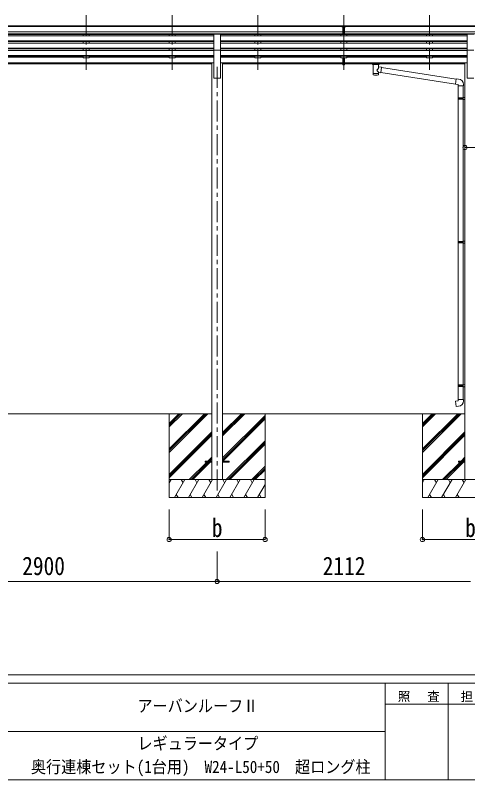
# Model space of a CAD drawing. Units: millimetres at full size, sheet at 1:35. Extents: x -9837 to 9837, y -6790 to 6790.
# Drawn here: x 68 to 3840, y -6790 to -412 of the extents above; entities that cross this region are included whole.
import ezdxf
from ezdxf.enums import TextEntityAlignment as Align

# ---------------------------------------------------------------- set-up
doc = ezdxf.new("R2010")
doc.units = ezdxf.units.MM
doc.header["$LTSCALE"] = 35
doc.header["$PDMODE"] = 32
doc.header["$PDSIZE"] = 35
doc.linetypes.add('CHAIN1', pattern=[8, 5, -1, 1, -1])
for name, color, linetype, lineweight in [('0-0_0', 7, 'Continuous', 9), ('0-1_本体', 5, 'CHAIN1', 9), ('0-3_ELV2', 4, 'Continuous', 9), ('0-6_OTH_LINE', 6, 'Continuous', 9), ('0-9_OUTLINE', 7, 'Continuous', 9), ('F-0_240', 7, 'Continuous', 9)]:
    doc.layers.add(name, color=color, linetype=linetype, lineweight=lineweight)
doc.styles.add('ＭＳ ゴシック', font='')
doc.styles.get('ＭＳ ゴシック').set_extended_font_data('MS Gothic')

msp = doc.modelspace()

# ---------------------------------------------------------------- linework, layer by layer
at = {"layer": '0-0_0'}
for p, q in [((-1104.26, -3736.01), (1705.34, -3736.01)), ((1350.54, -3736.01), (1350.54, -4436.01)), ((1350.54, -4030.18), (1644.72, -3736.01)), ((1350.54, -4044.32), (1658.86, -3736.01)), ((1350.54, -4058.47), (1673, -3736.01)), ((1350.54, -3846.34), (1460.87, -3736.01)), ((1350.54, -3832.19), (1446.73, -3736.01)), ((1350.54, -3818.05), (1432.58, -3736.01)), ((3817.34, -3736.01), (1795.74, -3736.01)), ((1795.74, -3921.64), (1981.37, -3736.01)), ((1795.74, -3907.49), (1967.23, -3736.01)), ((1795.74, -3893.35), (1953.08, -3736.01)), ((1795.74, -4105.48), (2150.54, -3750.69)), ((2150.54, -3736.01), (2150.54, -4436.01)), ((3462.54, -3736.01), (3462.54, -4436.01)), ((3462.54, -4030.18), (3756.72, -3736.01)), ((3462.54, -4044.32), (3770.86, -3736.01)), ((3462.54, -4058.47), (3785, -3736.01)), ((3462.54, -3846.34), (3572.87, -3736.01)), ((3462.54, -3832.19), (3558.73, -3736.01)), ((3462.54, -3818.05), (3544.58, -3736.01)), ((1795.74, -4119.62), (2150.54, -3764.83)), ((1798, -4131.51), (2150.54, -3778.97)), ((1350.54, -4242.31), (1705.34, -3887.52)), ((3462.54, -4242.31), (3817.34, -3887.52)), ((1350.54, -4256.46), (1705.34, -3901.66)), ((1350.54, -4270.6), (1705.34, -3915.8)), ((3462.54, -4256.46), (3817.34, -3901.66)), ((3462.54, -4270.6), (3817.34, -3915.8)), ((1827.35, -4286.01), (2150.54, -3962.82)), ((1841.49, -4286.01), (2150.54, -3976.96)), ((1855.63, -4286.01), (2150.54, -3991.1)), ((1518.98, -4286.01), (1664.48, -4140.51)), ((1533.12, -4286.01), (1678.62, -4140.51)), ((1547.26, -4286.01), (1692.76, -4140.51)), ((1673.48, -4131.51), (1705.34, -4099.65)), ((1687.62, -4131.51), (1705.34, -4113.79)), ((1701.76, -4131.51), (1705.34, -4127.93)), ((3630.98, -4286.01), (3776.48, -4140.51)), ((3645.12, -4286.01), (3790.62, -4140.51)), ((3659.26, -4286.01), (3804.76, -4140.51)), ((3785.48, -4131.51), (3817.34, -4099.65)), ((3799.62, -4131.51), (3817.34, -4113.79)), ((3813.76, -4131.51), (3817.34, -4127.93)), ((2039.48, -4286.01), (2150.54, -4174.95)), ((2053.62, -4286.01), (2150.54, -4189.09)), ((2067.76, -4286.01), (2150.54, -4203.23)), ((2150.54, -4286.01), (1350.54, -4286.01)), ((1350.54, -4313.51), (1366.42, -4286.01)), ((1395.28, -4436.01), (1481.89, -4286.01)), ((1466.89, -4311.99), (1451.89, -4286)), ((1510.75, -4436), (1597.36, -4286.01)), ((1582.36, -4311.99), (1567.35, -4286.01)), ((1626.22, -4436.01), (1712.83, -4286.01)), ((1697.83, -4311.99), (1682.82, -4286.01)), ((1741.69, -4436.01), (1828.3, -4286.01)), ((1813.3, -4311.99), (1798.3, -4286)), ((1857.16, -4436.01), (1943.77, -4286.01)), ((1928.77, -4311.99), (1913.77, -4286.01)), ((1972.63, -4436.01), (2059.24, -4286.01)), ((2029.24, -4286.01), (2044.24, -4311.99)), ((2088.1, -4436.01), (2150.54, -4327.87)), ((2144.71, -4286.01), (2150.54, -4296.11)), ((4262.54, -4286.01), (3462.54, -4286.01)), ((3462.54, -4313.51), (3478.42, -4286.01)), ((3507.28, -4436.01), (3593.89, -4286.01)), ((3578.89, -4311.99), (3563.89, -4286)), ((3622.75, -4436), (3709.36, -4286.01)), ((3694.36, -4311.99), (3679.35, -4286.01)), ((3738.22, -4436.01), (3824.83, -4286.01)), ((3809.83, -4311.99), (3794.82, -4286.01)), ((1350.54, -4436.01), (2150.54, -4436.01)), ((1410.28, -4410.03), (1425.28, -4436.01)), ((1525.75, -4410.03), (1540.75, -4436)), ((1641.22, -4410.02), (1656.22, -4436.01)), ((1756.69, -4410.03), (1771.69, -4436.01)), ((1872.16, -4410.03), (1887.16, -4436.01)), ((1987.63, -4410.03), (2002.63, -4436.01)), ((2103.1, -4410.03), (2118.1, -4436.01)), ((3462.54, -4436.01), (4262.54, -4436.01)), ((3522.28, -4410.03), (3537.28, -4436.01)), ((3637.75, -4410.03), (3652.75, -4436)), ((3753.22, -4410.02), (3768.22, -4436.01))]:
    msp.add_line(p, q, dxfattribs=at)
at = {"layer": '0-1_本体'}
for p, q in [((658.54, -411.6), (658.54, -889.12)), ((1374.54, -411.6), (1374.54, -889.12)), ((2090.54, -411.6), (2090.54, -889.12)), ((2806.54, -411.6), (2806.54, -889.12)), ((3522.54, -411.6), (3522.54, -889.12)), ((1750.54, -842.44), (1750.54, -4386.01))]:
    msp.add_line(p, q, dxfattribs=at)
at = {"layer": '0-3_ELV2'}
for p, q in [((-2198.96, -500.73), (2790.04, -500.73)), ((-2198.96, -505.95), (2790.04, -505.95)), ((2790.04, -507.16), (2790.04, -499.32)), ((2790.04, -507.16), (2800.04, -507.16)), ((2806.54, -507.98), (2800.04, -507.58)), ((2800.04, -509.16), (2813.04, -509.16)), ((2813.04, -507.64), (2806.54, -507.96)), ((2813.04, -570.79), (2813.04, -505.51)), ((2823.04, -500.73), (7812.04, -500.73)), ((2823.04, -505.95), (7812.04, -505.95)), ((2800.04, -549.48), (-2198.96, -549.48)), ((2800.04, -567.33), (-2198.96, -567.33)), ((1723.04, -570.58), (-1121.96, -570.58)), ((633.54, -570.58), (633.54, -583.09)), ((683.54, -570.58), (683.54, -582.99)), ((1349.54, -570.58), (1349.54, -583.09)), ((1399.54, -570.58), (1399.54, -582.99)), ((1723.04, -701.55), (1723.04, -569.76)), ((1723.04, -569.76), (1778.04, -569.76)), ((1778.04, -701.55), (1778.04, -569.76)), ((1778.04, -570.58), (2800.04, -570.58)), ((2065.54, -570.58), (2065.54, -583.09)), ((2115.54, -570.58), (2115.54, -582.99)), ((2781.54, -570.58), (2781.54, -583.09)), ((2800.04, -550.68), (2806.54, -550.84)), ((2800.04, -569.72), (2806.54, -570.12)), ((2806.54, -550.84), (2813.04, -550.68)), ((2806.54, -570.12), (2813.04, -569.72)), ((7812.04, -549.48), (2813.04, -549.48)), ((7812.04, -567.33), (2813.04, -567.33)), ((2813.04, -570.58), (3835.04, -570.58)), ((2831.54, -570.58), (2831.54, -582.99)), ((3497.54, -570.58), (3497.54, -583.09)), ((3547.54, -570.58), (3547.54, -582.99)), ((3835.04, -701.55), (3835.04, -569.76)), ((3835.04, -569.76), (3890.04, -569.76)), ((1723.04, -583.09), (-1121.96, -583.09)), ((1723.04, -624.96), (-1121.96, -624.96)), ((1723.04, -626.46), (-1121.96, -626.46)), ((1723.04, -630.78), (-1121.96, -630.78)), ((633.54, -630.78), (633.54, -643.63)), ((683.54, -630.78), (683.54, -643.63)), ((1349.54, -630.78), (1349.54, -643.63)), ((1399.54, -630.78), (1399.54, -643.63)), ((1778.04, -583.09), (3835.04, -583.09)), ((3835.04, -624.96), (1778.04, -624.96)), ((3835.04, -626.46), (1778.04, -626.46)), ((3835.04, -630.78), (1778.04, -630.78)), ((2065.54, -630.78), (2065.54, -643.63)), ((2115.54, -630.78), (2115.54, -643.63)), ((2781.54, -630.78), (2781.54, -643.63)), ((2806.54, -583.09), (2806.54, -630.78)), ((2831.54, -630.78), (2831.54, -643.63)), ((3497.54, -630.78), (3497.54, -643.63)), ((3547.54, -630.78), (3547.54, -643.63)), ((1723.04, -643.63), (-1121.96, -643.63)), ((1723.04, -685.51), (-1121.96, -685.51)), ((1723.04, -687.01), (-1121.96, -687.01)), ((1723.04, -691.32), (-1121.96, -691.32)), ((633.54, -691.32), (633.54, -704.08)), ((683.54, -691.32), (683.54, -704.18)), ((1349.54, -691.32), (1349.54, -704.08)), ((1399.54, -691.32), (1399.54, -704.18)), ((1723.04, -701.55), (1723.04, -936.01)), ((1723.04, -701.55), (1778.04, -701.55)), ((3835.04, -643.63), (1778.04, -643.63)), ((3835.04, -685.51), (1778.04, -685.51)), ((3835.04, -687.01), (1778.04, -687.01)), ((3835.04, -691.32), (1778.04, -691.32)), ((1778.04, -701.55), (1778.04, -936.01)), ((2065.54, -691.32), (2065.54, -704.08)), ((2115.54, -691.32), (2115.54, -704.18)), ((2781.54, -691.32), (2781.54, -704.08)), ((2806.54, -643.63), (2806.54, -691.32)), ((2831.54, -691.32), (2831.54, -704.18)), ((3497.54, -691.32), (3497.54, -704.08)), ((3547.54, -691.32), (3547.54, -704.18)), ((3835.04, -701.55), (3835.04, -936.01)), ((3835.04, -701.55), (3890.04, -701.55)), ((1723.04, -704.18), (-1121.96, -704.18)), ((1723.04, -746.06), (-1121.96, -746.06)), ((1723.04, -747.56), (-1121.96, -747.56)), ((1723.04, -751.87), (-1121.96, -751.87)), ((633.54, -760.42), (-32.46, -760.42)), ((633.54, -751.87), (633.54, -765.36)), ((683.54, -765.36), (633.54, -765.36)), ((683.54, -751.87), (683.54, -765.36)), ((1349.54, -760.42), (683.54, -760.42)), ((1349.54, -751.87), (1349.54, -765.36)), ((1399.54, -765.36), (1349.54, -765.36)), ((1399.54, -751.87), (1399.54, -765.36)), ((1723.04, -760.42), (1399.54, -760.42)), ((3835.04, -704.18), (1778.04, -704.18)), ((3835.04, -746.06), (1778.04, -746.06)), ((3835.04, -747.56), (1778.04, -747.56)), ((3835.04, -751.87), (1778.04, -751.87)), ((1778.04, -760.42), (2065.54, -760.42)), ((2065.54, -751.87), (2065.54, -765.36)), ((2115.54, -765.36), (2065.54, -765.36)), ((2115.54, -751.87), (2115.54, -765.36)), ((2781.54, -760.42), (2115.54, -760.42)), ((2781.54, -751.87), (2781.54, -765.36)), ((2831.54, -765.36), (2781.54, -765.36)), ((2800.04, -825.09), (2800.04, -765.36)), ((2806.54, -704.18), (2806.54, -751.87)), ((2813.04, -825.09), (2813.04, -765.36)), ((2831.54, -751.87), (2831.54, -765.36)), ((3497.54, -760.42), (2831.54, -760.42)), ((3497.54, -751.87), (3497.54, -765.36)), ((3547.54, -765.36), (3497.54, -765.36)), ((3547.54, -751.87), (3547.54, -765.36)), ((3547.54, -760.42), (3835.04, -760.42)), ((1705.34, -807.43), (-1104.26, -807.43)), ((1705.34, -808.83), (-1104.26, -808.83)), ((1705.34, -816.52), (-1104.26, -816.52)), ((1705.34, -807.01), (1705.34, -4286.01)), ((1705.34, -807.01), (1723.04, -807.01)), ((1795.74, -807.01), (1778.04, -807.01)), ((1795.74, -807.01), (1795.74, -4286.01)), ((2800.04, -807.43), (1795.74, -807.43)), ((2800.04, -808.83), (1795.74, -808.83)), ((2800.04, -816.52), (1795.74, -816.52)), ((2800.04, -802.85), (2813.04, -802.85)), ((2800.04, -808.25), (2813.04, -808.25)), ((2800.04, -824.02), (2806.54, -824.42)), ((2806.54, -824.42), (2813.04, -824.02)), ((3817.34, -807.43), (2813.04, -807.43)), ((3817.34, -808.83), (2813.04, -808.83)), ((3047.04, -816.52), (2813.04, -816.52)), ((3817.34, -816.52), (3101.04, -816.52)), ((3817.34, -807.01), (3817.34, -4286.01)), ((3817.34, -807.01), (3835.04, -807.01)), ((1723.04, -936.01), (1778.04, -936.01)), ((3835.04, -936.01), (3890.04, -936.01)), ((1650.54, -4131.51), (1650.54, -4140.51)), ((1650.54, -4131.51), (1705.34, -4131.51)), ((1650.54, -4140.51), (1705.34, -4140.51)), ((1795.74, -4131.51), (1850.54, -4131.51)), ((1795.74, -4140.51), (1850.54, -4140.51)), ((1850.54, -4131.51), (1850.54, -4140.51)), ((3762.54, -4131.51), (3762.54, -4140.51)), ((3762.54, -4131.51), (3817.34, -4131.51)), ((3762.54, -4140.51), (3817.34, -4140.51))]:
    msp.add_line(p, q, dxfattribs=at)
for points in [[(2790.04, -499.32), (2808.04, -499.16), (2823.04, -499.29)], [(2813.04, -570.79), (2806.54, -571.18), (2800.04, -570.79), (2800.04, -505.45)], [(2813.04, -507.12), (2823.04, -507.03), (2823.04, -499.29)], [(2813.04, -551.78), (2809.78, -551.86), (2806.54, -551.94), (2803.3, -551.86), (2800.04, -551.78)], [(2813.04, -825.09), (2806.54, -825.49), (2800.04, -825.09)]]:
    msp.add_lwpolyline(points, dxfattribs=at)
msp.add_ellipse((2831.11, -509.47), major_axis=(24.57, -1.51), ratio=0.121868, start_param=3.1422238, end_param=3.1491027, dxfattribs=at)
at = {"layer": '0-6_OTH_LINE'}
for p, q in [((3817.34, -1515.56), (3907.74, -1515.56)), ((1350.54, -4786.01), (1350.54, -4536.03)), ((2150.54, -4786.01), (2150.54, -4536.03)), ((3462.54, -4786.01), (3462.54, -4536.03)), ((1350.54, -4786.01), (2150.54, -4786.01)), ((3462.54, -4786.01), (4262.54, -4786.01)), ((1750.54, -5136.01), (1750.54, -4886.01)), ((-1149.46, -5136.01), (1750.54, -5136.01)), ((1750.54, -5136.01), (3862.54, -5136.01))]:
    msp.add_line(p, q, dxfattribs=at)
for p in [(3817.34, -1515.56), (1350.54, -4786.01), (2150.54, -4786.01), (3462.54, -4786.01), (1750.54, -5136.01)]:
    msp.add_point(p, dxfattribs=at)
at = {"layer": '0-9_OUTLINE'}
for p, q in [((3030.54, -809.61), (3030.54, -815.36)), ((3032.54, -808.94), (3115.54, -808.94)), ((3032.54, -811.12), (3115.54, -811.12)), ((3032.54, -816.03), (3047.04, -816.03)), ((3047.04, -821.67), (3047.04, -815.13)), ((3051.14, -822.59), (3051.12, -908.03)), ((3096.94, -841.34), (3096.94, -822.59)), ((3101.04, -821.67), (3101.04, -815.13)), ((3101.04, -816.03), (3115.54, -816.03)), ((3117.54, -809.61), (3117.54, -815.36)), ((3122.16, -845.24), (3096.93, -841.33)), ((3096.95, -908.03), (3096.93, -887.37)), ((3096.93, -887.68), (3115.13, -890.5)), ((3122.16, -845.24), (3115.13, -890.5)), ((3739.48, -985.58), (3115.4, -888.76)), ((3743.15, -943.65), (3121.84, -847.26)), ((3764.15, -943.61), (3743.31, -941.78)), ((3759.23, -999.35), (3805.23, -999.35)), ((3761.34, -999.35), (3761.34, -1100.07)), ((3803.34, -999.35), (3803.34, -1097.51)), ((3805.23, -999.35), (3805.23, -988.43)), ((3759.34, -1102.07), (3760.34, -1100.07)), ((3759.34, -1102.07), (3803.34, -1102.07)), ((3759.34, -1102.07), (3759.34, -1110.07)), ((3759.34, -1110.07), (3803.34, -1110.07)), ((3759.34, -1110.07), (3760.34, -1112.07)), ((3760.34, -1100.07), (3803.34, -1100.07)), ((3760.34, -1112.07), (3803.34, -1112.07)), ((3761.34, -1112.07), (3761.34, -2298.26)), ((3798.86, -1102.07), (3798.43, -1100.07)), ((3801.34, -1097.57), (3817.34, -1097.1)), ((3801.34, -1099.57), (3801.34, -1097.57)), ((3801.34, -1099.57), (3803.34, -1099.57)), ((3801.34, -1114.57), (3801.34, -1112.57)), ((3801.34, -1114.57), (3817.34, -1115.04)), ((3803.34, -1114.63), (3803.34, -2295.7)), ((3817.34, -1097.1), (3817.34, -1115.04)), ((3801.34, -2295.76), (3817.34, -2295.29)), ((3801.34, -2297.76), (3801.34, -2295.76)), ((3817.34, -2295.29), (3817.34, -2313.23)), ((3759.34, -2300.26), (3760.34, -2298.26)), ((3759.34, -2300.26), (3803.34, -2300.26)), ((3759.34, -2300.26), (3759.34, -2308.26)), ((3759.34, -2308.26), (3803.34, -2308.26)), ((3759.34, -2308.26), (3760.34, -2310.26)), ((3760.34, -2298.26), (3803.34, -2298.26)), ((3760.34, -2310.26), (3803.34, -2310.26)), ((3761.34, -2310.26), (3761.34, -3496.45)), ((3798.86, -2300.26), (3798.43, -2298.26)), ((3801.34, -2297.76), (3803.34, -2297.76)), ((3801.34, -2312.76), (3801.34, -2310.76)), ((3801.34, -2312.76), (3817.34, -2313.23)), ((3803.34, -2312.82), (3803.34, -3493.89)), ((3759.34, -3498.45), (3760.34, -3496.45)), ((3759.34, -3498.45), (3803.34, -3498.45)), ((3759.34, -3498.45), (3759.34, -3506.45)), ((3759.34, -3506.45), (3803.34, -3506.45)), ((3759.34, -3506.45), (3760.34, -3508.45)), ((3760.34, -3496.45), (3803.34, -3496.45)), ((3798.86, -3498.45), (3798.43, -3496.45)), ((3801.34, -3493.95), (3817.34, -3493.48)), ((3801.34, -3495.95), (3801.34, -3493.95)), ((3801.34, -3495.95), (3803.34, -3495.95)), ((3817.34, -3493.48), (3817.34, -3511.42)), ((3760.34, -3508.45), (3803.34, -3508.45)), ((3761.34, -3508.45), (3761.34, -3618.45)), ((3801.34, -3510.95), (3801.34, -3508.95)), ((3801.34, -3510.95), (3817.34, -3511.42)), ((3803.34, -3511.01), (3803.34, -3618.45)), ((3759.34, -3618.45), (3805.34, -3618.45)), ((3759.34, -3628.45), (3759.34, -3618.45)), ((3805.34, -3618.45), (3805.34, -3629.37))]:
    msp.add_line(p, q, dxfattribs=at)
for points in [[(3030.54, -809.61), (3030.58, -809.41), (3030.66, -809.27), (3030.76, -809.18), (3030.86, -809.12), (3030.98, -809.07), (3031.27, -809.01), (3031.76, -808.97), (3032.3, -808.94), (3032.54, -808.94)], [(3030.54, -815.36), (3030.58, -815.56), (3030.66, -815.7), (3030.76, -815.79), (3030.86, -815.85), (3030.98, -815.9), (3031.27, -815.96), (3031.76, -816.01), (3032.3, -816.03), (3032.54, -816.03)], [(3115.54, -808.94), (3115.89, -808.95), (3116.42, -808.97), (3116.87, -809.02), (3117.17, -809.1), (3117.34, -809.2), (3117.46, -809.34), (3117.53, -809.52), (3117.54, -809.61)], [(3115.54, -816.03), (3115.89, -816.02), (3116.42, -816), (3116.87, -815.95), (3117.17, -815.87), (3117.34, -815.77), (3117.46, -815.63), (3117.53, -815.45), (3117.54, -815.36)], [(3743.31, -941.78), (3739.3, -987.61), (3759.23, -989.35), (3759.23, -999.35)], [(3798.86, -1102.07), (3798.86, -1110.07), (3798.43, -1112.07)], [(3801.34, -1112.57), (3803.34, -1112.57), (3803.34, -1099.57)], [(3798.86, -2300.26), (3798.86, -2308.26), (3798.43, -2310.26)], [(3801.34, -2310.76), (3803.34, -2310.76), (3803.34, -2297.76)], [(3798.86, -3498.45), (3798.86, -3506.45), (3798.43, -3508.45)], [(3801.34, -3508.95), (3803.34, -3508.95), (3803.34, -3495.95)], [(3764.26, -3674.19), (3743.42, -3676.02), (3739.41, -3630.19), (3759.34, -3628.45)]]:
    msp.add_lwpolyline(points, dxfattribs=at)
for centre, start, end in [((3760.23, -988.43), 0, 85), ((3760.34, -3629.37), 275, 0)]:
    msp.add_arc(centre, 45, start, end, dxfattribs=at)
for centre, major_axis, ratio, start_param, end_param in [((3032.54, -811.34), (2, 0), 0.109601, 3.1415927, 4.712389), ((3074.04, -821.59), (27.06, 0), 0.069685, 3.1415927, 6.2831853), ((3074.04, -815.13), (27, 0), 0.070066, 6.2831853, 9.424778), ((3085.04, -819.11), (16, 0), 0.361356, 6.2636979, 6.2831853), ((3115.54, -811.34), (2, 0), 0.109601, 4.712389, 6.2831853), ((3074.03, -867.87), (-22.81, -26.62), 0.234429, 1.6855472, 3.1268519), ((3076.59, -865.23), (20.32, -22.25), 0.045535, 0.0389954, 1.3075346), ((3074.04, -908.03), (22.92, 0), 0.101955, 3.1415499, 6.2833984), ((3074.04, -895.59), (22.91, 0), 0.122865, 3.1415927, 6.2831853)]:
    msp.add_ellipse(centre, major_axis=major_axis, ratio=ratio, start_param=start_param, end_param=end_param, dxfattribs=at)
at = {"layer": 'F-0_240', "color": 5}
for p, q in [((-9837.4, -5915), (9342.6, -5915)), ((-9837.4, -5985), (6231.38, -5985)), ((3151.38, -5985), (3151.38, -6790)), ((3676.38, -5985), (3676.38, -6790)), ((3151.38, -6160), (5251.38, -6160)), ((-4023.62, -6387.5), (3151.38, -6387.5)), ((-9837.4, -6790), (9342.6, -6790))]:
    msp.add_line(p, q, dxfattribs=at)

# ---------------------------------------------------------------- texts
at = {"layer": '0-6_OTH_LINE', "color": 7, "style": 'ＭＳ ゴシック', "width": 0.85}
for s, p in [('b', (1706.79, -4811.01)), ('b', (3818.79, -4811.01)), ('2900', (125.54, -5129.01)), ('2112', (2631.54, -5129.01))]:
    msp.add_text(s, height=154, dxfattribs=at).set_placement(p, align=Align.BOTTOM_LEFT)
at = {"layer": 'F-0_240', "style": 'ＭＳ ゴシック', "width": 0.9}
for s, p in [('アーバンルーフⅡ', (1086.38, -6256.25)), ('レギュラータイプ', (1086.38, -6569.36)), ('奥行連棟セット(1台用)\u3000W24-L50+50\u3000超ロング柱', (198.26, -6764.92))]:
    msp.add_text(s, height=102.6, dxfattribs=at).set_placement(p, align=Align.BOTTOM_LEFT)
at = {"layer": 'F-0_240', "char_height": 76.98, "attachment_point": 7, "style": 'ＭＳ ゴシック'}
for s, insert in [('\\T1.17;照\u3000査', (3256.38, -6142.5)), ('\\T1.17;担\u3000当', (3781.38, -6142.5))]:
    msp.add_mtext(s, dxfattribs=dict(at, insert=insert))

doc.saveas('drawing.dxf')
